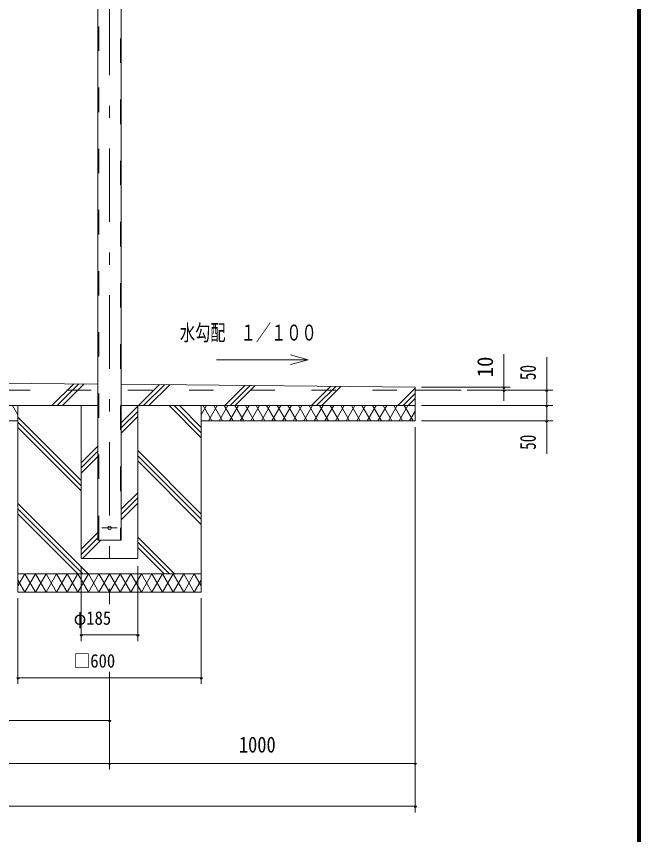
# Model space of a CAD drawing. Units: millimetres, scale not verified. Extents: x -30064 to 30064, y -14150 to 14150.
# Drawn here: x 22916 to 30064, y -4402 to 4962 of the extents above; entities that cross this region are included whole.
import ezdxf
from ezdxf.enums import TextEntityAlignment as Align

# ---------------------------------------------------------------- set-up
doc = ezdxf.new("R2010")
doc.units = ezdxf.units.MM
doc.header["$LTSCALE"] = 70
doc.linetypes.add('USER2', pattern=[10, 4, -6])
doc.linetypes.add('USER3', pattern=[24, 12, -5, 2, -5])
for name, color, linetype, lineweight in [('0-6_2-0BOLD', 7, 'Continuous', 18), ('0-7_2-1HIDDEN', 3, 'USER2', 18), ('0-8_2-2CENTER', 3, 'USER3', 18), ('0-A_2-5DIM', 3, 'Continuous', 18), ('0-B_2-6HATCH', 2, 'Continuous', 18), ('0-C_F-F', 5, 'Continuous', 18)]:
    doc.layers.add(name, color=color, linetype=linetype, lineweight=lineweight)
doc.styles.add('ＭＳ ゴシック', font='')
doc.styles.get('ＭＳ ゴシック').set_extended_font_data('MS Gothic')

msp = doc.modelspace()

# ---------------------------------------------------------------- linework, layer by layer
at = {"layer": '0-6_2-0BOLD'}
for p, q in [((23849.98, -1032.1), (23849.98, 6168.98)), ((20663.23, 787.14), (23849.98, 754.79)), ((24117.03, 752.08), (27483.5, 717.89)), ((27483.5, 717.9), (27483.5, 332.9)), ((27483.51, 682.9), (28008.52, 682.9)), ((24117.03, 507.9), (27483.5, 507.9)), ((22933.5, 332.9), (20938.51, 332.9)), ((27483.5, 332.9), (25033.5, 332.9)), ((25033.5, -1417.1), (22933.5, -1417.1))]:
    msp.add_line(p, q, dxfattribs=at)
for points in [[(24117.03, 6810.27), (24117.03, -1032.1), (23849.98, -1032.1)], [(17327.02, 507.9), (20238.51, 507.9), (20238.51, -892.1), (20938.51, -892.1), (20938.51, 507.9), (23849.98, 507.9)], [(25033.5, 507.9), (25033.5, -1627.1), (22933.5, -1627.1), (22933.5, 507.9)], [(23659.75, 507.9), (23659.75, -1242.1), (24307.25, -1242.1), (24307.25, 507.9)]]:
    msp.add_lwpolyline(points, dxfattribs=at)
msp.add_circle((23983.5, -892.1), 21, dxfattribs=at)
at = {"layer": '0-7_2-1HIDDEN'}
for p, q in [((24107.24, 6810.27), (24107.22, -1032.1)), ((24107.24, 6810.27), (24107.24, 682.9)), ((23859.77, -1032.1), (23859.78, 6168.98)), ((13693.5, 682.9), (27483.5, 682.9))]:
    msp.add_line(p, q, dxfattribs=at)
at = {"layer": '0-8_2-2CENTER'}
for p, q in [((23983.5, 6810.27), (23983.5, -1766.12)), ((24071.01, -892.1), (23896, -892.1))]:
    msp.add_line(p, q, dxfattribs=at)
at = {"layer": '0-A_2-5DIM'}
for p, q in [((26055.67, 1087.25), (26258.51, 1032.9)), ((28498.52, 561.14), (28498.52, 1095.9)), ((28988.52, 1060.9), (28988.52, -45.1)), ((27553.5, 717.9), (28568.52, 717.9)), ((29058.53, 682.9), (28078.52, 682.9)), ((28512.52, 717.9), (28484.52, 717.9)), ((28512.52, 682.9), (28484.52, 682.9)), ((29002.52, 682.9), (28974.52, 682.9)), ((27553.5, 507.9), (29058.53, 507.9)), ((29002.52, 507.9), (28974.52, 507.9)), ((29058.53, 332.9), (27553.5, 332.9)), ((29002.52, 332.9), (28974.52, 332.9)), ((27483.5, 262.9), (27483.5, -4147.1)), ((23659.75, -1330.63), (23659.75, -2187.1)), ((24307.25, -2187.1), (24307.25, -1330.63)), ((22933.5, -1697.1), (22933.5, -2677.1)), ((25033.5, -2677.1), (25033.5, -1697.09)), ((23673.75, -2117.1), (23645.75, -2117.1)), ((23659.75, -2117.1), (24307.25, -2117.1)), ((24321.25, -2117.1), (24293.25, -2117.1)), ((22947.5, -2607.1), (22919.5, -2607.1)), ((22933.5, -2607.1), (25033.5, -2607.1)), ((23983.5, -2537.1), (23983.5, -3657.1)), ((25047.5, -2607.1), (25019.5, -2607.1)), ((23983.51, -3097.1), (17193.5, -3097.1)), ((23997.51, -3097.1), (23969.51, -3097.1)), ((27483.5, -3587.1), (13693.5, -3587.1)), ((23997.5, -3587.09), (23969.5, -3587.09)), ((27497.5, -3587.09), (27469.5, -3587.09)), ((27483.5, -4077.1), (13693.5, -4077.1)), ((27497.5, -4077.1), (27469.5, -4077.1))]:
    msp.add_line(p, q, dxfattribs=at)
msp.add_lwpolyline([(25208.51, 1032.9), (26258.51, 1032.9), (26055.67, 978.55)], dxfattribs=at)
for centre in [(28498.52, 717.9), (28498.52, 682.9), (28988.52, 682.9), (28988.52, 507.9), (28988.52, 332.9), (23659.75, -2117.1), (24307.25, -2117.1), (22933.5, -2607.1), (25033.5, -2607.1), (23983.51, -3097.1), (23983.5, -3587.09), (27483.5, -3587.09), (27483.5, -4077.1)]:
    msp.add_arc(centre, 14, 180, 0, dxfattribs=at)
at = {"layer": '0-B_2-6HATCH'}
for p, q in [((23323.96, 507.9), (23573.66, 757.59)), ((23632.46, 757), (23383.36, 507.9)), ((23442.76, 507.9), (23691.26, 756.4)), ((24313.91, 507.9), (24553.66, 747.64)), ((24612.45, 747.05), (24373.31, 507.9)), ((24432.71, 507.9), (24671.25, 746.45)), ((25533.65, 737.69), (25303.86, 507.9)), ((25363.26, 507.9), (25592.45, 737.09)), ((25651.25, 736.5), (25422.66, 507.9)), ((26293.81, 507.9), (26513.65, 727.74)), ((26572.45, 727.14), (26353.21, 507.9)), ((26412.61, 507.9), (26631.25, 726.55)), ((27283.76, 507.9), (27483.5, 707.64)), ((27483.5, 648.24), (27343.16, 507.9)), ((27402.55, 507.9), (27483.5, 588.84)), ((22871.92, 507.9), (22933.5, 401.24)), ((24117.03, 311.02), (24307.25, 501.24)), ((24663.91, 507.9), (25033.5, 138.3)), ((25033.5, 197.7), (24723.3, 507.9)), ((24782.7, 507.9), (25033.5, 257.1)), ((25033.5, 401.87), (25094.72, 507.9)), ((25054.31, 507.9), (25155.34, 332.9)), ((25114.93, 332.9), (25215.97, 507.9)), ((25175.55, 507.9), (25276.59, 332.9)), ((25236.17, 332.9), (25337.21, 507.9)), ((25296.8, 507.9), (25397.83, 332.9)), ((25357.42, 332.9), (25458.45, 507.9)), ((25418.04, 507.9), (25519.08, 332.9)), ((25478.66, 332.9), (25579.7, 507.9)), ((25539.28, 507.9), (25640.32, 332.9)), ((25599.91, 332.9), (25700.94, 507.9)), ((25660.53, 507.9), (25761.56, 332.9)), ((25721.15, 332.9), (25822.18, 507.9)), ((25781.77, 507.9), (25882.81, 332.9)), ((25842.39, 332.9), (25943.43, 507.9)), ((25903.02, 507.9), (26004.05, 332.9)), ((25963.64, 332.9), (26064.67, 507.9)), ((26024.26, 507.9), (26125.3, 332.9)), ((26084.88, 332.9), (26185.91, 507.9)), ((26145.5, 507.9), (26246.54, 332.9)), ((26206.12, 332.9), (26307.16, 507.9)), ((26367.78, 332.9), (26266.75, 507.9)), ((26428.4, 507.9), (26327.37, 332.9)), ((26387.99, 507.9), (26489.03, 332.9)), ((26448.61, 332.9), (26549.65, 507.9)), ((26509.23, 507.9), (26610.27, 332.9)), ((26569.85, 332.9), (26670.89, 507.9)), ((26630.48, 507.9), (26731.51, 332.9)), ((26691.1, 332.9), (26792.14, 507.9)), ((26751.72, 507.9), (26852.76, 332.9)), ((26812.34, 332.9), (26913.38, 507.9)), ((26872.96, 507.9), (26974, 332.9)), ((26933.59, 332.9), (27034.62, 507.9)), ((26994.21, 507.9), (27095.25, 332.9)), ((27054.83, 332.9), (27155.87, 507.9)), ((27115.45, 507.9), (27216.49, 332.9)), ((27176.07, 332.9), (27277.11, 507.9)), ((27337.73, 332.9), (27236.7, 507.9)), ((27398.35, 507.9), (27297.32, 332.9)), ((27357.94, 507.9), (27458.98, 332.9)), ((27483.5, 500.43), (27479.18, 507.9)), ((22933.5, 377.2), (23659.75, -349.05)), ((24307.25, 441.85), (24117.03, 251.62)), ((24117.03, 192.22), (24307.25, 382.45)), ((27418.56, 332.9), (27483.5, 445.37)), ((22932.54, 332.9), (22933.5, 334.56)), ((23659.75, -408.45), (22933.5, 317.8)), ((25034.1, 332.9), (25033.5, 333.94)), ((22933.5, 258.41), (23659.75, -467.84)), ((23659.75, -146.26), (23849.98, 43.96)), ((23849.98, -15.43), (23659.75, -205.66)), ((23659.75, -265.05), (23849.98, -74.83)), ((24307.25, -6.6), (25033.5, -732.85)), ((25033.5, -792.25), (24307.25, -66)), ((24307.25, -125.4), (25033.5, -851.65)), ((24307.25, -488.71), (24117.03, -678.93)), ((24117.03, -738.33), (24307.25, -548.1)), ((23737.85, -1417.1), (22933.5, -612.75)), ((24307.25, -607.5), (24117.03, -797.73)), ((23678.46, -1417.1), (22933.5, -672.15)), ((22933.5, -731.54), (23619.06, -1417.1)), ((23849.98, -945.99), (23659.75, -1136.21)), ((23659.75, -1195.61), (23849.98, -1005.38)), ((24727.8, -1417.1), (24307.25, -996.55)), ((23882.66, -1032.1), (23672.65, -1242.1)), ((24307.25, -1055.95), (24668.4, -1417.1)), ((24609.01, -1417.1), (24307.25, -1115.35)), ((22933.5, -1555.44), (23013.37, -1417.1)), ((23013.37, -1627.1), (22933.5, -1488.76)), ((23619.59, -1627.1), (23740.84, -1417.1)), ((23740.83, -1417.1), (23862.08, -1627.1)), ((24104.57, -1417.1), (23983.32, -1627.1)), ((24225.81, -1627.1), (24104.57, -1417.1)), ((24104.57, -1627.1), (24225.81, -1417.1)), ((24225.81, -1417.1), (24347.05, -1627.1)), ((24347.05, -1627.1), (24468.3, -1417.1)), ((24589.54, -1417.1), (24468.3, -1627.1)), ((24468.3, -1417.1), (24589.54, -1627.1)), ((24710.78, -1627.1), (24589.54, -1417.1)), ((24589.54, -1627.1), (24710.78, -1417.1)), ((24710.78, -1417.1), (24832.02, -1627.1)), ((24832.03, -1417.1), (24710.79, -1627.1)), ((24953.27, -1627.1), (24832.03, -1417.1)), ((25033.5, -1488.13), (24953.27, -1627.1))]:
    msp.add_line(p, q, dxfattribs=at)
for points in [[(23255.86, -1627.1), (23134.62, -1417.1), (23013.37, -1627.1)], [(23013.37, -1417.1), (23134.62, -1627.1), (23255.86, -1417.1), (23377.1, -1627.1)], [(23498.35, -1627.1), (23377.1, -1417.1), (23255.86, -1627.1)], [(23377.11, -1627.1), (23498.35, -1417.1), (23619.59, -1627.1)], [(23740.83, -1627.1), (23619.59, -1417.1), (23498.35, -1627.1)], [(23983.32, -1627.1), (23862.08, -1417.1), (23740.84, -1627.1)], [(23862.08, -1627.1), (23983.32, -1417.1), (24104.57, -1627.1)], [(24468.3, -1627.1), (24347.05, -1417.1), (24225.81, -1627.1)], [(24832.03, -1627.1), (24953.27, -1417.1), (25033.5, -1556.06)]]:
    msp.add_lwpolyline(points, dxfattribs=at)
at = {"layer": '0-C_F-F'}
for points in [[(30063.62, -14150), (-10116.38, -14150), (-10116.38, 13990), (30063.62, 13990)], [(30060.12, -14146.5), (-10112.88, -14146.5), (-10112.88, 13986.5), (30060.12, 13986.5)], [(30056.62, -14143), (30056.62, 13983), (-10109.38, 13983), (-10109.38, -14143)], [(30053.12, -14139.5), (30053.12, 13979.5), (-10105.88, 13979.5), (-10105.88, -14139.5)], [(30049.62, -14136), (30049.62, 13976), (-10102.38, 13976), (-10102.38, -14136)], [(30046.12, -14132.5), (-10098.88, -14132.5), (-10098.88, 13972.5), (30046.12, 13972.5)], [(30042.62, -14129), (30042.62, 13969), (-10095.38, 13969), (-10095.38, -14129)], [(30039.12, -14125.5), (30039.12, 13965.5), (-10091.88, 13965.5), (-10091.88, -14125.5)], [(30035.62, -14122), (30035.62, 13962), (-10088.38, 13962), (-10088.38, -14122)], [(30032.12, -14118.5), (30032.12, 13958.5), (-10084.88, 13958.5), (-10084.88, -14118.5)], [(30028.62, -14115), (30028.62, 13955), (-10081.38, 13955), (-10081.38, -14115)]]:
    msp.add_lwpolyline(points, close=True, dxfattribs=at)

# ---------------------------------------------------------------- texts
at = {"layer": '0-A_2-5DIM', "color": 7, "style": 'ＭＳ ゴシック'}
for s, height, width, p in [('水勾配\u3000１／１００', 182.3, 0.7, (24788.51, 1197.77)), ('φ185', 155, 0.9, (23572.25, -2047.1)), ('□600', 155, 0.9, (23572.26, -2537.09)), ('1000', 182.3, 0.85, (25463.58, -3517.09))]:
    msp.add_text(s, height=height, dxfattribs=dict(at, width=width)).set_placement(p, align=Align.BOTTOM_LEFT)
for s, width, p in [('10', 0.95, (28428.52, 832.78)), ('50', 0.7, (28918.53, 799.5)), ('50', 0.7, (28918.53, 1.5))]:
    msp.add_text(s, height=182.3, rotation=90, dxfattribs=dict(at, width=width)).set_placement(p, align=Align.BOTTOM_LEFT)

doc.saveas('drawing.dxf')
